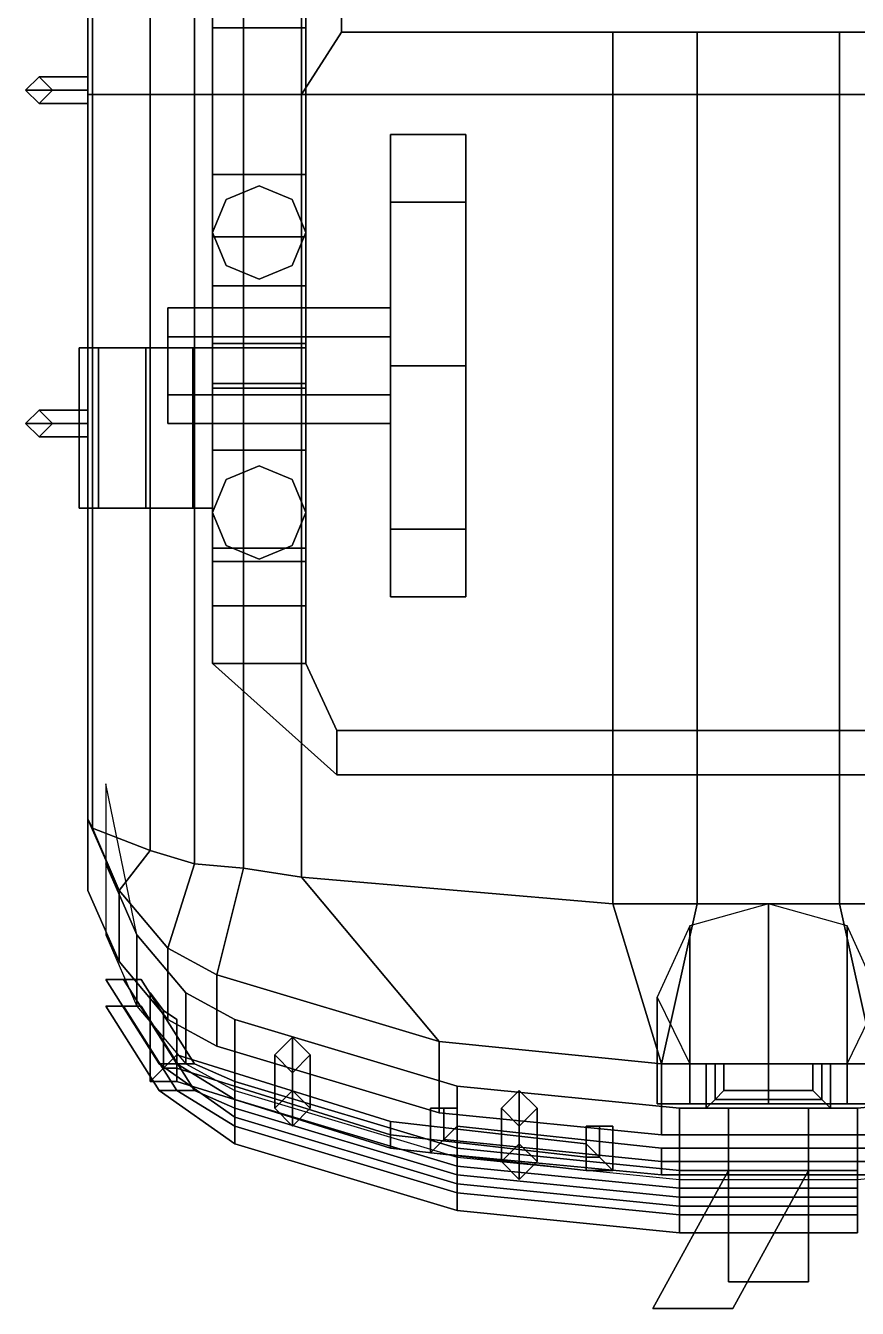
# Model space of a CAD drawing. Header units: millimetres. Extents: x -1.7 to 1.7, y -9.7 to 15.
# Drawn here: x -1.67 to 0.2, y -9.66 to -6.775 of the extents above; entities that cross this region are included whole.
import ezdxf

# ---------------------------------------------------------------- set-up
doc = ezdxf.new("R2010")
doc.units = ezdxf.units.MM
for name, color, linetype in [('bogie', 5, 'Continuous'), ('roof', 1, 'Continuous'), ('wheels', 2, 'Continuous')]:
    doc.layers.add(name, color=color, linetype=linetype)

msp = doc.modelspace()

# ---------------------------------------------------------------- linework, layer by layer
for points in [[(-1.53, -6.93, 4.07), (-1.53, 6.88, 4.07), (-1.53, 8.67, 1.35), (-1.53, -8.72, 1.35)], [(-1.25, -5.85, 0.59), (-1.25, -5.76, 0.41), (-1.25, -6.88, 0.41), (-1.25, -6.78, 0.59)], [(-1.04, -6.88, 0.41), (-1.04, -5.76, 0.41), (-1.04, -5.85, 0.59), (-1.04, -6.78, 0.59)], [(-1.04, -6.78, 0.59), (-1.04, -5.85, 0.59), (-1.25, -5.85, 0.59), (-1.25, -6.78, 0.59)], [(-1.25, -6.78, 0.59), (-1.25, -6.88, 0.41), (-1.25, -7.11, 0.58), (-1.25, -7.11, 0.69)], [(-1.04, -7.11, 0.69), (-1.04, -6.78, 0.59), (-1.25, -6.78, 0.59), (-1.25, -7.11, 0.69)], [(-1.04, -7.11, 0.58), (-1.04, -6.88, 0.41), (-1.04, -6.78, 0.59), (-1.04, -7.11, 0.69)], [(-1.64, -6.89, 1.42), (-1.67, -6.92, 1.39), (-1.67, -6.92, 3.26), (-1.64, -6.89, 3.23)], [(-1.53, -6.89, 1.42), (-1.53, -6.92, 1.39), (-1.67, -6.92, 1.39), (-1.64, -6.89, 1.42)], [(-1.53, -6.92, 3.26), (-1.53, -6.89, 3.23), (-1.64, -6.89, 3.23), (-1.67, -6.92, 3.26)], [(-1.61, -6.92, 1.45), (-1.64, -6.89, 1.42), (-1.64, -6.89, 3.23), (-1.61, -6.92, 3.2)], [(-1.53, -6.92, 1.45), (-1.53, -6.89, 1.42), (-1.64, -6.89, 1.42), (-1.61, -6.92, 1.45)], [(-1.53, -6.89, 3.23), (-1.53, -6.92, 3.2), (-1.61, -6.92, 3.2), (-1.64, -6.89, 3.23)], [(-1.67, -6.92, 1.39), (-1.64, -6.95, 1.42), (-1.64, -6.95, 3.23), (-1.67, -6.92, 3.26)], [(-1.53, -6.92, 1.39), (-1.53, -6.95, 1.42), (-1.64, -6.95, 1.42), (-1.67, -6.92, 1.39)], [(-1.53, -6.95, 3.23), (-1.53, -6.92, 3.26), (-1.67, -6.92, 3.26), (-1.64, -6.95, 3.23)], [(-1.64, -6.95, 1.42), (-1.61, -6.92, 1.45), (-1.61, -6.92, 3.2), (-1.64, -6.95, 3.23)], [(-1.53, -6.95, 1.42), (-1.53, -6.92, 1.45), (-1.61, -6.92, 1.45), (-1.64, -6.95, 1.42)], [(-1.53, -6.92, 3.2), (-1.53, -6.95, 3.23), (-1.64, -6.95, 3.23), (-1.61, -6.92, 3.2)], [(-1.53, -8.56, 3.83), (-1.53, -8.56, 4.07), (-1.53, -6.93, 4.07), (-1.53, -8.56, 3.83)], [(-1.53, -8.72, 1.35), (-1.53, -8.72, 2.98), (-1.53, -8.56, 3.83), (-1.53, -6.93, 4.07)], [(-1.25, -7.11, 0.38), (-1.25, -7.11, 0.27), (-1.25, -7.24, 0.27), (-1.25, -7.36, 0.38)], [(-1.04, -7.11, 0.38), (-1.04, -7.11, 0.27), (-1.25, -7.11, 0.27), (-1.25, -7.11, 0.38)], [(-1.04, -7.36, 0.38), (-1.04, -7.11, 0.38), (-1.25, -7.11, 0.38), (-1.25, -7.36, 0.38)], [(-1.04, -7.25, 0.66), (-1.04, -7.11, 0.69), (-1.25, -7.11, 0.69), (-1.25, -7.25, 0.66)], [(-1.25, -7.11, 0.69), (-1.25, -7.11, 0.58), (-1.25, -7.25, 0.58), (-1.25, -7.25, 0.66)], [(-1.04, -7.24, 0.27), (-1.04, -7.11, 0.27), (-1.04, -7.11, 0.38), (-1.04, -7.36, 0.38)], [(-1.04, -7.25, 0.58), (-1.04, -7.11, 0.58), (-1.04, -7.11, 0.69), (-1.04, -7.25, 0.66)], [(-1.145, -7.135, 0.38), (-1.2192, -7.1658, 0.38), (-1.2192, -7.1658, 0.58), (-1.145, -7.135, 0.58)], [(-1.0708, -7.1658, 0.38), (-1.145, -7.135, 0.38), (-1.145, -7.135, 0.58), (-1.0708, -7.1658, 0.58)], [(-1.2192, -7.1658, 0.38), (-1.25, -7.24, 0.38), (-1.25, -7.24, 0.58), (-1.2192, -7.1658, 0.58)], [(-1.04, -7.24, 0.38), (-1.0708, -7.1658, 0.38), (-1.0708, -7.1658, 0.58), (-1.04, -7.24, 0.58)], [(-1.25, -7.24, 0.38), (-1.2192, -7.3142, 0.38), (-1.2192, -7.3142, 0.58), (-1.25, -7.24, 0.58)], [(-1.25, -7.36, 0.38), (-1.25, -7.24, 0.27), (-1.25, -7.47, 0.15), (-1.25, -7.49, 0.3)], [(-1.0708, -7.3142, 0.38), (-1.04, -7.24, 0.38), (-1.04, -7.24, 0.58), (-1.0708, -7.3142, 0.58)], [(-1.04, -7.47, 0.15), (-1.04, -7.24, 0.27), (-1.04, -7.36, 0.38), (-1.04, -7.49, 0.3)], [(-1.25, -7.25, 0.66), (-1.25, -7.25, 0.58), (-1.04, -7.25, 0.58), (-1.04, -7.25, 0.66)], [(-1.2192, -7.3142, 0.38), (-1.145, -7.345, 0.38), (-1.145, -7.345, 0.58), (-1.2192, -7.3142, 0.58)], [(-1.145, -7.345, 0.38), (-1.0708, -7.3142, 0.38), (-1.0708, -7.3142, 0.58), (-1.145, -7.345, 0.58)], [(-1.04, -7.49, 0.3), (-1.04, -7.36, 0.38), (-1.25, -7.36, 0.38), (-1.25, -7.49, 0.3)], [(-0.85, -7.41, 0.51), (-0.85, -7.475, 0.3974), (-1.35, -7.475, 0.3974), (-1.35, -7.41, 0.51)], [(-1.35, -7.67, 0.51), (-1.35, -7.41, 0.51), (-1.35, -7.475, 0.3974), (-1.35, -7.605, 0.3974)], [(-0.85, -7.475, 0.6226), (-0.85, -7.41, 0.51), (-1.35, -7.41, 0.51), (-1.35, -7.475, 0.6226)], [(-1.35, -7.605, 0.6226), (-1.35, -7.475, 0.6226), (-1.35, -7.41, 0.51), (-1.35, -7.67, 0.51)], [(-1.25, -7.49, 0.3), (-1.25, -7.47, 0.15), (-1.25, -7.61, 0.15), (-1.25, -7.58, 0.3)], [(-1.04, -7.61, 0.15), (-1.04, -7.47, 0.15), (-1.04, -7.49, 0.3), (-1.04, -7.58, 0.3)], [(-0.85, -7.475, 0.3974), (-0.85, -7.605, 0.3974), (-1.35, -7.605, 0.3974), (-1.35, -7.475, 0.3974)], [(-0.85, -7.605, 0.6226), (-0.85, -7.475, 0.6226), (-1.35, -7.475, 0.6226), (-1.35, -7.605, 0.6226)], [(-1.04, -7.58, 0.3), (-1.04, -7.49, 0.3), (-1.25, -7.49, 0.3), (-1.25, -7.58, 0.3)], [(-1.25, -7.58, 0.3), (-1.25, -7.61, 0.15), (-1.25, -7.73, 0.2), (-1.25, -7.73, 0.38)], [(-1.04, -7.73, 0.38), (-1.04, -7.58, 0.3), (-1.25, -7.58, 0.3), (-1.25, -7.73, 0.38)], [(-1.04, -7.73, 0.2), (-1.04, -7.61, 0.15), (-1.04, -7.58, 0.3), (-1.04, -7.73, 0.38)], [(-0.85, -7.605, 0.3974), (-0.85, -7.67, 0.51), (-1.35, -7.67, 0.51), (-1.35, -7.605, 0.3974)], [(-0.85, -7.67, 0.51), (-0.85, -7.605, 0.6226), (-1.35, -7.605, 0.6226), (-1.35, -7.67, 0.51)], [(-1.64, -7.64, 1.42), (-1.67, -7.67, 1.39), (-1.67, -7.67, 3.26), (-1.64, -7.64, 3.23)], [(-1.53, -7.64, 1.42), (-1.53, -7.67, 1.39), (-1.67, -7.67, 1.39), (-1.64, -7.64, 1.42)], [(-1.53, -7.67, 3.26), (-1.53, -7.64, 3.23), (-1.64, -7.64, 3.23), (-1.67, -7.67, 3.26)], [(-1.61, -7.67, 1.45), (-1.64, -7.64, 1.42), (-1.64, -7.64, 3.23), (-1.61, -7.67, 3.2)], [(-1.53, -7.67, 1.45), (-1.53, -7.64, 1.42), (-1.64, -7.64, 1.42), (-1.61, -7.67, 1.45)], [(-1.53, -7.64, 3.23), (-1.53, -7.67, 3.2), (-1.61, -7.67, 3.2), (-1.64, -7.64, 3.23)], [(-1.67, -7.67, 1.39), (-1.64, -7.7, 1.42), (-1.64, -7.7, 3.23), (-1.67, -7.67, 3.26)], [(-1.53, -7.67, 1.39), (-1.53, -7.7, 1.42), (-1.64, -7.7, 1.42), (-1.67, -7.67, 1.39)], [(-1.53, -7.7, 3.23), (-1.53, -7.67, 3.26), (-1.67, -7.67, 3.26), (-1.64, -7.7, 3.23)], [(-1.64, -7.7, 1.42), (-1.61, -7.67, 1.45), (-1.61, -7.67, 3.2), (-1.64, -7.7, 3.23)], [(-1.53, -7.7, 1.42), (-1.53, -7.67, 1.45), (-1.61, -7.67, 1.45), (-1.64, -7.7, 1.42)], [(-1.53, -7.67, 3.2), (-1.53, -7.7, 3.23), (-1.64, -7.7, 3.23), (-1.61, -7.67, 3.2)], [(-1.25, -7.73, 0.38), (-1.25, -7.73, 0.2), (-1.25, -7.98, 0.33), (-1.25, -7.98, 0.38)], [(-1.04, -7.98, 0.38), (-1.04, -7.73, 0.38), (-1.25, -7.73, 0.38), (-1.25, -7.98, 0.38)], [(-1.04, -7.98, 0.33), (-1.04, -7.73, 0.2), (-1.04, -7.73, 0.38), (-1.04, -7.98, 0.38)], [(-1.145, -7.765, 0.38), (-1.2192, -7.7958, 0.38), (-1.2192, -7.7958, 0.71), (-1.145, -7.765, 0.71)], [(-1.0708, -7.7958, 0.38), (-1.145, -7.765, 0.38), (-1.145, -7.765, 0.71), (-1.0708, -7.7958, 0.71)], [(-1.2192, -7.7958, 0.38), (-1.25, -7.87, 0.38), (-1.25, -7.87, 0.71), (-1.2192, -7.7958, 0.71)], [(-1.04, -7.87, 0.38), (-1.0708, -7.7958, 0.38), (-1.0708, -7.7958, 0.71), (-1.04, -7.87, 0.71)], [(-1.25, -7.87, 0.38), (-1.2192, -7.9442, 0.38), (-1.2192, -7.9442, 0.71), (-1.25, -7.87, 0.71)], [(-1.0708, -7.9442, 0.38), (-1.04, -7.87, 0.38), (-1.04, -7.87, 0.71), (-1.0708, -7.9442, 0.71)], [(-1.2192, -7.9442, 0.38), (-1.145, -7.975, 0.38), (-1.145, -7.975, 0.71), (-1.2192, -7.9442, 0.71)], [(-1.145, -7.975, 0.38), (-1.0708, -7.9442, 0.38), (-1.0708, -7.9442, 0.71), (-1.145, -7.975, 0.71)], [(-1.25, -7.98, 0.38), (-1.25, -7.98, 0.33), (-1.04, -7.98, 0.33), (-1.04, -7.98, 0.38)], [(-1.42, -8.82, 0.85), (-1.42, -8.82, 1.35), (-1.49, -8.48, 1.35), (-1.49, -8.66, 0.85)], [(-1.46, -8.72, 3.83), (-1.46, -8.72, 4.07), (-1.53, -8.56, 4.07), (-1.53, -8.56, 3.83)], [(-1.46, -8.88, 2.98), (-1.46, -8.72, 3.83), (-1.53, -8.56, 3.83), (-1.53, -8.72, 2.98)], [(-1.42, -8.98, 0.49), (-1.42, -8.82, 0.85), (-1.49, -8.66, 0.85), (-1.49, -8.82, 0.49)], [(-1.46, -8.88, 1.35), (-1.46, -8.88, 2.98), (-1.53, -8.72, 2.98), (-1.53, -8.72, 1.35)], [(-1.35, -8.85, 3.83), (-1.35, -8.85, 4.07), (-1.46, -8.72, 4.07), (-1.46, -8.72, 3.83)], [(-1.35, -9.01, 2.98), (-1.35, -8.85, 3.83), (-1.46, -8.72, 3.83), (-1.46, -8.88, 2.98)], [(-1.31, -8.95, 0.85), (-1.31, -8.95, 1.35), (-1.42, -8.82, 1.35), (-1.42, -8.82, 0.85)], [(-1.31, -9.11, 0.49), (-1.31, -8.95, 0.85), (-1.42, -8.82, 0.85), (-1.42, -8.98, 0.49)], [(-1.24, -8.91, 3.83), (-1.24, -8.91, 4.07), (-1.35, -8.85, 4.07), (-1.35, -8.85, 3.83)], [(-1.24, -9.07, 2.98), (-1.24, -8.91, 3.83), (-1.35, -8.85, 3.83), (-1.35, -9.01, 2.98)], [(-1.35, -9.01, 1.35), (-1.35, -9.01, 2.98), (-1.46, -8.88, 2.98), (-1.46, -8.88, 1.35)], [(-0.74, -9.06, 3.83), (-0.74, -9.06, 4.07), (-1.24, -8.91, 4.07), (-1.24, -8.91, 3.83)], [(-0.74, -9.22, 2.98), (-0.74, -9.06, 3.83), (-1.24, -8.91, 3.83), (-1.24, -9.07, 2.98)], [(-1.45, -8.92, 0.37), (-1.49, -8.92, 0.33), (-1.37, -9.11, 0.33), (-1.33, -9.11, 0.37)], [(-1.49, -8.92, 0.33), (-1.45, -8.92, 0.29), (-1.33, -9.11, 0.29), (-1.37, -9.11, 0.33)], [(-1.41, -8.92, 0.33), (-1.45, -8.92, 0.29), (-1.49, -8.92, 0.33), (-1.45, -8.92, 0.37)], [(-1.41, -8.92, 0.33), (-1.45, -8.92, 0.37), (-1.33, -9.11, 0.37), (-1.29, -9.11, 0.33)], [(-1.45, -8.92, 0.29), (-1.41, -8.92, 0.33), (-1.29, -9.11, 0.33), (-1.33, -9.11, 0.29)], [(-1.36, -8.99, 2.88), (-1.39, -8.95, 2.85), (-1.39, -9.15, 2.85), (-1.36, -9.12, 2.88)], [(-1.39, -8.95, 2.85), (-1.36, -8.99, 2.82), (-1.36, -9.12, 2.82), (-1.39, -9.15, 2.85)], [(-1.2, -9.01, 0.85), (-1.2, -9.01, 1.35), (-1.31, -8.95, 1.35), (-1.31, -8.95, 0.85)], [(-1.2, -9.17, 0.49), (-1.2, -9.01, 0.85), (-1.31, -8.95, 0.85), (-1.31, -9.11, 0.49)], [(-1.41, -8.98, 0.17), (-1.45, -8.98, 0.13), (-1.49, -8.98, 0.17), (-1.45, -8.98, 0.21)], [(-1.49, -8.98, 0.17), (-1.45, -8.98, 0.13), (-1.33, -9.17, 0.13), (-1.37, -9.17, 0.17)], [(-1.45, -8.98, 0.21), (-1.49, -8.98, 0.17), (-1.37, -9.17, 0.17), (-1.33, -9.17, 0.21)], [(-1.45, -8.98, 0.13), (-1.41, -8.98, 0.17), (-1.29, -9.17, 0.17), (-1.33, -9.17, 0.13)], [(-1.41, -8.98, 0.17), (-1.45, -8.98, 0.21), (-1.33, -9.17, 0.21), (-1.29, -9.17, 0.17)], [(-1.33, -9.01, 2.85), (-1.36, -8.99, 2.88), (-1.36, -9.12, 2.88), (-1.33, -9.09, 2.85)], [(-1.36, -8.99, 2.82), (-1.33, -9.01, 2.85), (-1.33, -9.09, 2.85), (-1.36, -9.12, 2.82)], [(-1.24, -9.07, 1.35), (-1.24, -9.07, 2.98), (-1.35, -9.01, 2.98), (-1.35, -9.01, 1.35)], [(-0.7, -9.16, 0.85), (-0.7, -9.16, 1.35), (-1.2, -9.01, 1.35), (-1.2, -9.01, 0.85)], [(-0.7, -9.32, 0.49), (-0.7, -9.16, 0.85), (-1.2, -9.01, 0.85), (-1.2, -9.17, 0.49)], [(-1.07, -9.17, 0.17), (-1.11, -9.21, 0.17), (-1.11, -9.09, 0.49), (-1.07, -9.05, 0.49)], [(-1.03, -9.21, 0.17), (-1.07, -9.17, 0.17), (-1.07, -9.05, 0.49), (-1.03, -9.09, 0.49)], [(-0.74, -9.22, 1.35), (-0.74, -9.22, 2.98), (-1.24, -9.07, 2.98), (-1.24, -9.07, 1.35)], [(-0.24, -9.11, 3.83), (-0.24, -9.11, 4.07), (-0.74, -9.06, 4.07), (-0.74, -9.06, 3.83)], [(-0.24, -9.27, 2.98), (-0.24, -9.11, 3.83), (-0.74, -9.06, 3.83), (-0.74, -9.22, 2.98)], [(-1.33, -9.11, 0.37), (-1.37, -9.11, 0.33), (-1.2, -9.23, 0.33), (-1.2, -9.19, 0.37)], [(-1.37, -9.11, 0.33), (-1.33, -9.11, 0.29), (-1.2, -9.19, 0.29), (-1.2, -9.23, 0.33)], [(-1.33, -9.12, 2.88), (-1.33, -9.09, 2.85), (-1.33, -9.09, 2.85), (-1.36, -9.12, 2.88)], [(-1.33, -9.09, 2.85), (-1.33, -9.12, 2.82), (-1.36, -9.12, 2.82), (-1.33, -9.09, 2.85)], [(-0.85, -9.27, 2.88), (-0.85, -9.24, 2.85), (-1.33, -9.09, 2.85), (-1.33, -9.12, 2.88)], [(-0.85, -9.24, 2.85), (-0.85, -9.27, 2.82), (-1.33, -9.12, 2.82), (-1.33, -9.09, 2.85)], [(-1.29, -9.11, 0.33), (-1.33, -9.11, 0.37), (-1.2, -9.19, 0.37), (-1.2, -9.15, 0.33)], [(-1.33, -9.11, 0.29), (-1.29, -9.11, 0.33), (-1.2, -9.15, 0.33), (-1.2, -9.19, 0.29)], [(-1.11, -9.21, 0.17), (-1.07, -9.25, 0.17), (-1.07, -9.13, 0.49), (-1.11, -9.09, 0.49)], [(-1.07, -9.25, 0.17), (-1.03, -9.21, 0.17), (-1.03, -9.09, 0.49), (-1.07, -9.13, 0.49)], [(0.24, -9.11, 3.83), (0.24, -9.11, 4.07), (-0.24, -9.11, 4.07), (-0.24, -9.11, 3.83)], [(0.24, -9.27, 2.98), (0.24, -9.11, 3.83), (-0.24, -9.11, 3.83), (-0.24, -9.27, 2.98)], [(-0.12, -9.11, 3.89), (-0.14, -9.11, 3.87), (-0.14, -9.21, 3.87), (-0.12, -9.19, 3.89)], [(-0.14, -9.11, 3.87), (-0.12, -9.11, 3.85), (-0.12, -9.19, 3.85), (-0.14, -9.21, 3.87)], [(-0.1, -9.11, 3.87), (-0.12, -9.11, 3.89), (-0.12, -9.19, 3.89), (-0.1, -9.17, 3.87)], [(-0.12, -9.11, 3.85), (-0.1, -9.11, 3.87), (-0.1, -9.17, 3.87), (-0.12, -9.19, 3.85)], [(0.12, -9.11, 3.89), (0.1, -9.11, 3.87), (0.1, -9.17, 3.87), (0.12, -9.19, 3.89)], [(0.1, -9.11, 3.87), (0.12, -9.11, 3.85), (0.12, -9.19, 3.85), (0.1, -9.17, 3.87)], [(0.14, -9.11, 3.87), (0.12, -9.11, 3.89), (0.12, -9.19, 3.89), (0.14, -9.21, 3.87)], [(0.12, -9.11, 3.85), (0.14, -9.11, 3.87), (0.14, -9.21, 3.87), (0.12, -9.19, 3.85)], [(-1.33, -9.15, 2.85), (-1.33, -9.12, 2.88), (-1.36, -9.12, 2.88), (-1.39, -9.15, 2.85)], [(-1.33, -9.12, 2.82), (-1.33, -9.15, 2.85), (-1.39, -9.15, 2.85), (-1.36, -9.12, 2.82)], [(-0.85, -9.3, 2.85), (-0.85, -9.27, 2.88), (-1.33, -9.12, 2.88), (-1.33, -9.15, 2.85)], [(-0.85, -9.27, 2.82), (-0.85, -9.3, 2.85), (-1.33, -9.15, 2.85), (-1.33, -9.12, 2.82)], [(-1.37, -9.17, 0.17), (-1.33, -9.17, 0.13), (-1.2, -9.25, 0.13), (-1.2, -9.29, 0.17)], [(-1.33, -9.17, 0.21), (-1.37, -9.17, 0.17), (-1.2, -9.29, 0.17), (-1.2, -9.25, 0.21)], [(-1.33, -9.17, 0.13), (-1.29, -9.17, 0.17), (-1.2, -9.21, 0.17), (-1.2, -9.25, 0.13)], [(-1.29, -9.17, 0.17), (-1.33, -9.17, 0.21), (-1.2, -9.25, 0.21), (-1.2, -9.21, 0.17)], [(-0.7, -9.34, 0.37), (-0.7, -9.3, 0.33), (-1.2, -9.15, 0.33), (-1.2, -9.19, 0.37)], [(-0.7, -9.3, 0.33), (-0.7, -9.34, 0.29), (-1.2, -9.19, 0.29), (-1.2, -9.15, 0.33)], [(-0.2, -9.21, 0.85), (-0.2, -9.21, 1.35), (-0.7, -9.16, 1.35), (-0.7, -9.16, 0.85)], [(-0.2, -9.37, 0.49), (-0.2, -9.21, 0.85), (-0.7, -9.16, 0.85), (-0.7, -9.32, 0.49)], [(-0.56, -9.29, 0.17), (-0.6, -9.33, 0.17), (-0.6, -9.21, 0.49), (-0.56, -9.17, 0.49)], [(-0.52, -9.33, 0.17), (-0.56, -9.29, 0.17), (-0.56, -9.17, 0.49), (-0.52, -9.21, 0.49)], [(0.12, -9.19, 3.89), (0.1, -9.17, 3.87), (-0.1, -9.17, 3.87), (-0.12, -9.19, 3.89)], [(0.1, -9.17, 3.87), (0.12, -9.19, 3.85), (-0.12, -9.19, 3.85), (-0.1, -9.17, 3.87)], [(0.7, -9.16, 0.85), (0.7, -9.16, 1.35), (0.2, -9.21, 1.35), (0.2, -9.21, 0.85)], [(0.7, -9.32, 0.49), (0.7, -9.16, 0.85), (0.2, -9.21, 0.85), (0.2, -9.37, 0.49)], [(-0.7, -9.38, 0.33), (-0.7, -9.34, 0.37), (-1.2, -9.19, 0.37), (-1.2, -9.23, 0.33)], [(-0.7, -9.34, 0.29), (-0.7, -9.38, 0.33), (-1.2, -9.23, 0.33), (-1.2, -9.19, 0.29)], [(0.14, -9.21, 3.87), (0.12, -9.19, 3.89), (-0.12, -9.19, 3.89), (-0.14, -9.21, 3.87)], [(0.12, -9.19, 3.85), (0.14, -9.21, 3.87), (-0.14, -9.21, 3.87), (-0.12, -9.19, 3.85)], [(-0.7, -9.36, 0.17), (-0.7, -9.4, 0.13), (-1.2, -9.25, 0.13), (-1.2, -9.21, 0.17)], [(-0.7, -9.4, 0.21), (-0.7, -9.36, 0.17), (-1.2, -9.21, 0.17), (-1.2, -9.25, 0.21)], [(-0.73, -9.21, 2.04), (-0.76, -9.21, 2.01), (-0.76, -9.31, 2.01), (-0.73, -9.28, 2.04)], [(-0.76, -9.21, 2.01), (-0.73, -9.21, 1.98), (-0.73, -9.28, 1.98), (-0.76, -9.31, 2.01)], [(-0.24, -9.27, 1.35), (-0.24, -9.27, 2.98), (-0.74, -9.22, 2.98), (-0.74, -9.22, 1.35)], [(-0.7, -9.21, 2.01), (-0.73, -9.21, 2.04), (-0.73, -9.28, 2.04), (-0.7, -9.25, 2.01)], [(-0.73, -9.21, 1.98), (-0.7, -9.21, 2.01), (-0.7, -9.25, 2.01), (-0.73, -9.28, 1.98)], [(-0.6, -9.33, 0.17), (-0.56, -9.37, 0.17), (-0.56, -9.25, 0.49), (-0.6, -9.21, 0.49)], [(-0.56, -9.37, 0.17), (-0.52, -9.33, 0.17), (-0.52, -9.21, 0.49), (-0.56, -9.25, 0.49)], [(0.2, -9.21, 0.85), (0.2, -9.21, 1.35), (-0.2, -9.21, 1.35), (-0.2, -9.21, 0.85)], [(0.2, -9.37, 0.49), (0.2, -9.21, 0.85), (-0.2, -9.21, 0.85), (-0.2, -9.37, 0.49)], [(-0.09, -9.21, 1), (-0.09, -9.35, 1), (-0.09, -9.35, 1.15), (-0.09, -9.21, 1.15)], [(0.09, -9.21, 1), (0.09, -9.6, 1), (-0.09, -9.6, 1), (-0.09, -9.21, 1)], [(-0.09, -9.21, 1.15), (-0.09, -9.6, 1.15), (0.09, -9.6, 1.15), (0.09, -9.21, 1.15)], [(0.09, -9.6, 1.15), (0.09, -9.6, 1), (0.09, -9.21, 1), (0.09, -9.21, 1.15)], [(-0.7, -9.4, 0.13), (-0.7, -9.44, 0.17), (-1.2, -9.29, 0.17), (-1.2, -9.25, 0.13)], [(-0.7, -9.44, 0.17), (-0.7, -9.4, 0.21), (-1.2, -9.25, 0.21), (-1.2, -9.29, 0.17)], [(-0.41, -9.32, 2.88), (-0.41, -9.29, 2.85), (-0.85, -9.24, 2.85), (-0.85, -9.27, 2.88)], [(-0.41, -9.29, 2.85), (-0.41, -9.32, 2.82), (-0.85, -9.27, 2.82), (-0.85, -9.24, 2.85)], [(-0.24, -9.33, 2.04), (-0.24, -9.3, 2.01), (-0.7, -9.25, 2.01), (-0.73, -9.28, 2.04)], [(-0.24, -9.3, 2.01), (-0.24, -9.33, 1.98), (-0.73, -9.28, 1.98), (-0.7, -9.25, 2.01)], [(-0.38, -9.25, 2.88), (-0.41, -9.25, 2.85), (-0.41, -9.29, 2.85), (-0.38, -9.32, 2.88)], [(-0.41, -9.25, 2.85), (-0.38, -9.25, 2.82), (-0.38, -9.32, 2.82), (-0.41, -9.29, 2.85)], [(-0.35, -9.25, 2.85), (-0.38, -9.25, 2.88), (-0.38, -9.32, 2.88), (-0.35, -9.35, 2.85)], [(-0.38, -9.25, 2.82), (-0.35, -9.25, 2.85), (-0.35, -9.35, 2.85), (-0.38, -9.32, 2.82)], [(-0.41, -9.35, 2.85), (-0.41, -9.32, 2.88), (-0.85, -9.27, 2.88), (-0.85, -9.3, 2.85)], [(-0.41, -9.32, 2.82), (-0.41, -9.35, 2.85), (-0.85, -9.3, 2.85), (-0.85, -9.27, 2.82)], [(-0.24, -9.36, 2.01), (-0.24, -9.33, 2.04), (-0.73, -9.28, 2.04), (-0.76, -9.31, 2.01)], [(-0.24, -9.33, 1.98), (-0.24, -9.36, 2.01), (-0.76, -9.31, 2.01), (-0.73, -9.28, 1.98)], [(0.24, -9.27, 1.35), (0.24, -9.27, 2.98), (-0.24, -9.27, 2.98), (-0.24, -9.27, 1.35)], [(-0.2, -9.39, 0.37), (-0.2, -9.35, 0.33), (-0.7, -9.3, 0.33), (-0.7, -9.34, 0.37)], [(-0.2, -9.35, 0.33), (-0.2, -9.39, 0.29), (-0.7, -9.34, 0.29), (-0.7, -9.3, 0.33)], [(-0.41, -9.29, 2.85), (-0.41, -9.32, 2.88), (-0.38, -9.32, 2.88), (-0.41, -9.29, 2.85)], [(-0.41, -9.32, 2.82), (-0.41, -9.29, 2.85), (-0.41, -9.29, 2.85), (-0.38, -9.32, 2.82)], [(0.24, -9.33, 2.04), (0.24, -9.3, 2.01), (-0.24, -9.3, 2.01), (-0.24, -9.33, 2.04)], [(0.24, -9.3, 2.01), (0.24, -9.33, 1.98), (-0.24, -9.33, 1.98), (-0.24, -9.3, 2.01)], [(-0.2, -9.43, 0.33), (-0.2, -9.39, 0.37), (-0.7, -9.34, 0.37), (-0.7, -9.38, 0.33)], [(-0.2, -9.39, 0.29), (-0.2, -9.43, 0.33), (-0.7, -9.38, 0.33), (-0.7, -9.34, 0.29)], [(-0.41, -9.32, 2.88), (-0.41, -9.35, 2.85), (-0.35, -9.35, 2.85), (-0.38, -9.32, 2.88)], [(-0.41, -9.35, 2.85), (-0.41, -9.32, 2.82), (-0.38, -9.32, 2.82), (-0.35, -9.35, 2.85)], [(0.24, -9.36, 2.01), (0.24, -9.33, 2.04), (-0.24, -9.33, 2.04), (-0.24, -9.36, 2.01)], [(0.24, -9.33, 1.98), (0.24, -9.36, 2.01), (-0.24, -9.36, 2.01), (-0.24, -9.33, 1.98)], [(-0.2, -9.41, 0.17), (-0.2, -9.45, 0.13), (-0.7, -9.4, 0.13), (-0.7, -9.36, 0.17)], [(-0.2, -9.45, 0.21), (-0.2, -9.41, 0.17), (-0.7, -9.36, 0.17), (-0.7, -9.4, 0.21)], [(-0.09, -9.35, 1.28), (-0.26, -9.66, 1.28), (-0.08, -9.66, 1.28), (0.09, -9.35, 1.28)], [(-0.09, -9.35, 0.95), (-0.26, -9.66, 0.83), (-0.26, -9.66, 1.28), (-0.09, -9.35, 1.28)], [(0.09, -9.35, 0.95), (-0.08, -9.66, 0.83), (-0.26, -9.66, 0.83), (-0.09, -9.35, 0.95)], [(0.2, -9.39, 0.37), (0.2, -9.35, 0.33), (-0.2, -9.35, 0.33), (-0.2, -9.39, 0.37)], [(0.2, -9.35, 0.33), (0.2, -9.39, 0.29), (-0.2, -9.39, 0.29), (-0.2, -9.35, 0.33)], [(0.09, -9.35, 1.28), (0.09, -9.35, 0.95), (-0.09, -9.35, 0.95), (-0.09, -9.35, 1.28)], [(-0.08, -9.66, 1.28), (-0.08, -9.66, 0.83), (0.09, -9.35, 0.95), (0.09, -9.35, 1.28)], [(-0.2, -9.45, 0.13), (-0.2, -9.49, 0.17), (-0.7, -9.44, 0.17), (-0.7, -9.4, 0.13)], [(-0.2, -9.49, 0.17), (-0.2, -9.45, 0.21), (-0.7, -9.4, 0.21), (-0.7, -9.44, 0.17)], [(0.2, -9.43, 0.33), (0.2, -9.39, 0.37), (-0.2, -9.39, 0.37), (-0.2, -9.43, 0.33)], [(0.2, -9.39, 0.29), (0.2, -9.43, 0.33), (-0.2, -9.43, 0.33), (-0.2, -9.39, 0.29)], [(0.2, -9.41, 0.17), (0.2, -9.45, 0.13), (-0.2, -9.45, 0.13), (-0.2, -9.41, 0.17)], [(0.2, -9.45, 0.21), (0.2, -9.41, 0.17), (-0.2, -9.41, 0.17), (-0.2, -9.45, 0.21)], [(0.2, -9.45, 0.13), (0.2, -9.49, 0.17), (-0.2, -9.49, 0.17), (-0.2, -9.45, 0.13)], [(0.2, -9.49, 0.17), (0.2, -9.45, 0.21), (-0.2, -9.45, 0.21), (-0.2, -9.49, 0.17)], [(-0.05, -9.6, 1.15), (-0.05, -9.6, 1), (0.09, -9.6, 1), (0.09, -9.6, 1.15)], [(-0.26, -9.66, 1.28), (-0.26, -9.66, 0.83), (-0.08, -9.66, 0.83), (-0.08, -9.66, 1.28)]]:
    msp.add_3dface(points)
at = {"layer": 'bogie'}
for points in [[(-1.25, -5.63, 1.23), (-1.25, -5.9, 0.72), (-1.25, -6.84, 0.94), (-1.25, -7.5, 1.23)], [(-1.04, -7.5, 1.23), (-1.04, -5.63, 1.23), (-1.25, -5.63, 1.23), (-1.25, -7.5, 1.23)], [(-1.04, -6.84, 0.94), (-1.04, -5.9, 0.72), (-1.04, -5.63, 1.23), (-1.04, -7.5, 1.23)], [(-1.25, -5.9, 0.72), (-1.25, -6.02, 0.61), (-1.25, -6.5, 0.61), (-1.25, -6.84, 0.94)], [(-1.04, -6.5, 0.61), (-1.04, -6.02, 0.61), (-1.04, -5.9, 0.72), (-1.04, -6.84, 0.94)], [(-1.25, -7.5, 1.23), (-1.25, -6.84, 0.94), (-1.25, -7.5, 0.94), (-1.25, -7.59, 1.21)], [(-1.04, -7.5, 0.94), (-1.04, -6.84, 0.94), (-1.04, -7.5, 1.23), (-1.04, -7.59, 1.21)], [(-1.5061, -7.5, 1.1161), (-1.55, -7.5, 1.01), (-1.55, -7.86, 1.01), (-1.5061, -7.86, 1.1161)], [(-1.55, -7.5, 1.01), (-1.5061, -7.5, 0.9039), (-1.5061, -7.86, 0.9039), (-1.55, -7.86, 1.01)], [(-1.2939, -7.5, 1.1161), (-1.55, -7.5, 1.01), (-1.5061, -7.5, 1.1161), (-1.4, -7.5, 1.16)], [(-1.25, -7.5, 1.01), (-1.5061, -7.5, 0.9039), (-1.55, -7.5, 1.01), (-1.2939, -7.5, 1.1161)], [(-1.4, -7.5, 1.16), (-1.5061, -7.5, 1.1161), (-1.5061, -7.86, 1.1161), (-1.4, -7.86, 1.16)], [(-1.5061, -7.5, 0.9039), (-1.4, -7.5, 0.86), (-1.4, -7.86, 0.86), (-1.5061, -7.86, 0.9039)], [(-1.2939, -7.5, 0.9039), (-1.4, -7.5, 0.86), (-1.5061, -7.5, 0.9039), (-1.25, -7.5, 1.01)], [(-1.2939, -7.5, 1.1161), (-1.4, -7.5, 1.16), (-1.4, -7.86, 1.16), (-1.2939, -7.86, 1.1161)], [(-1.4, -7.5, 0.86), (-1.2939, -7.5, 0.9039), (-1.2939, -7.86, 0.9039), (-1.4, -7.86, 0.86)], [(-1.25, -7.5, 1.01), (-1.2939, -7.5, 1.1161), (-1.2939, -7.86, 1.1161), (-1.25, -7.86, 1.01)], [(-1.2939, -7.5, 0.9039), (-1.25, -7.5, 1.01), (-1.25, -7.86, 1.01), (-1.2939, -7.86, 0.9039)], [(-1.04, -7.59, 1.21), (-1.04, -7.5, 1.23), (-1.25, -7.5, 1.23), (-1.25, -7.59, 1.21)], [(-1.25, -7.59, 1.21), (-1.25, -7.5, 0.94), (-1.25, -7.95, 0.72), (-1.25, -8.08, 0.93)], [(-1.04, -7.95, 0.72), (-1.04, -7.5, 0.94), (-1.04, -7.59, 1.21), (-1.04, -8.08, 0.93)], [(-1.04, -8.08, 0.93), (-1.04, -7.59, 1.21), (-1.25, -7.59, 1.21), (-1.25, -8.08, 0.93)], [(-1.5061, -7.86, 0.9039), (-1.4, -7.86, 0.86), (-1.2939, -7.86, 0.9039), (-1.55, -7.86, 1.01)], [(-1.55, -7.86, 1.01), (-1.2939, -7.86, 0.9039), (-1.25, -7.86, 1.01), (-1.5061, -7.86, 1.1161)], [(-1.5061, -7.86, 1.1161), (-1.25, -7.86, 1.01), (-1.2939, -7.86, 1.1161), (-1.4, -7.86, 1.16)], [(-1.25, -7.95, 0.72), (-1.25, -7.95, 0.24), (-1.25, -8.08, 0.24), (-1.25, -8.08, 0.48)], [(-1.04, -7.95, 0.72), (-1.04, -7.95, 0.24), (-1.25, -7.95, 0.24), (-1.25, -7.95, 0.72)], [(-1.25, -8.08, 0.93), (-1.25, -7.95, 0.72), (-1.25, -8.21, 0.62), (-1.25, -8.21, 0.93)], [(-1.25, -7.95, 0.72), (-1.25, -7.95, 0.72), (-1.25, -8.08, 0.48), (-1.25, -8.21, 0.62)], [(-1.04, -8.08, 0.24), (-1.04, -7.95, 0.24), (-1.04, -7.95, 0.72), (-1.04, -8.08, 0.48)], [(-1.04, -8.21, 0.62), (-1.04, -7.95, 0.72), (-1.04, -8.08, 0.93), (-1.04, -8.21, 0.93)], [(-1.04, -8.08, 0.48), (-1.04, -7.95, 0.72), (-1.04, -7.95, 0.72), (-1.04, -8.21, 0.62)], [(-1.25, -8.08, 0.48), (-1.25, -8.08, 0.24), (-1.04, -8.08, 0.24), (-1.04, -8.08, 0.48)], [(-1.04, -8.21, 0.93), (-1.04, -8.08, 0.93), (-1.25, -8.08, 0.93), (-1.25, -8.21, 0.93)], [(-1.25, -8.21, 0.93), (-1.25, -8.21, 0.62), (-0.97, -8.46, 0.67), (-0.97, -8.46, 0.93)], [(-0.97, -8.46, 0.93), (-0.97, -8.36, 0.93), (-1.04, -8.21, 0.93), (-1.25, -8.21, 0.93)], [(-0.97, -8.36, 0.93), (-0.97, -8.36, 0.67), (-1.04, -8.21, 0.62), (-1.04, -8.21, 0.93)], [(0.97, -8.36, 0.93), (0.97, -8.36, 0.67), (-0.97, -8.36, 0.67), (-0.97, -8.36, 0.93)], [(0.97, -8.46, 0.93), (0.97, -8.36, 0.93), (-0.97, -8.36, 0.93), (-0.97, -8.46, 0.93)], [(-0.97, -8.46, 0.93), (-0.97, -8.46, 0.67), (0.97, -8.46, 0.67), (0.97, -8.46, 0.93)]]:
    msp.add_3dface(points, dxfattribs=at)
at = {"layer": 'roof'}
for points in [[(-1.53, 6.88, 4.07), (-1.53, -6.93, 4.07), (-1.52, -6.93, 4.27), (-1.52, 6.88, 4.27)], [(-1.52, 6.88, 4.27), (-1.52, -6.93, 4.27), (-1.39, -6.93, 4.44), (-1.39, 6.88, 4.44)], [(-1.39, 6.88, 4.44), (-1.39, -6.93, 4.44), (-1.29, -6.93, 4.5), (-1.29, 6.88, 4.5)], [(-1.29, 6.88, 4.5), (-1.29, -6.93, 4.5), (-1.18, -6.93, 4.54), (-1.18, 6.88, 4.54)], [(-1.18, -2.7, 4.54), (-1.18, -6.93, 4.54), (-1.05, -6.93, 4.58), (-1.05, -2.7, 4.58)], [(-1.05, -2.7, 4.58), (-1.05, -6.93, 4.58), (-0.96, -6.79, 4.5954), (-0.96, -2.83, 4.5954)], [(-0.96, -2.83, 4.5954), (-0.96, -6.79, 4.5954), (-0.96, -6.79, 4.77), (-0.96, -2.83, 4.77)], [(-0.96, -2.83, 4.77), (-0.96, -6.79, 4.77), (0.96, -6.79, 4.77), (0.96, -2.83, 4.77)], [(-0.96, -6.79, 4.5954), (-1.05, -6.93, 4.58), (-0.35, -6.93, 4.7), (-0.35, -6.79, 4.7)], [(-0.96, -6.79, 4.77), (-0.16, -6.79, 4.71), (0.16, -6.79, 4.71), (0.96, -6.79, 4.77)], [(-0.96, -6.79, 4.77), (-0.35, -6.79, 4.7), (-0.16, -6.79, 4.71), (-0.96, -6.79, 4.77)], [(-0.96, -6.79, 4.77), (-0.96, -6.79, 4.5954), (-0.35, -6.79, 4.7), (-0.96, -6.79, 4.77)], [(-0.35, -6.79, 4.7), (-0.35, -6.93, 4.7), (-0.16, -6.93, 4.71), (-0.16, -6.79, 4.71)], [(-0.16, -6.79, 4.71), (-0.16, -6.93, 4.71), (0.16, -6.93, 4.71), (0.16, -6.79, 4.71)], [(0.16, -6.79, 4.71), (0.16, -6.93, 4.71), (0.35, -6.93, 4.7), (0.35, -6.79, 4.7)], [(0.96, -6.79, 4.77), (0.16, -6.79, 4.71), (0.35, -6.79, 4.7), (0.96, -6.79, 4.77)], [(-1.52, -8.58, 4.11), (-1.52, -6.93, 4.27), (-1.53, -6.93, 4.07), (-1.53, -8.56, 4.07)], [(-1.39, -8.63, 4.22), (-1.39, -6.93, 4.44), (-1.52, -6.93, 4.27), (-1.52, -8.58, 4.11)], [(-1.29, -8.66, 4.28), (-1.29, -6.93, 4.5), (-1.39, -6.93, 4.44), (-1.39, -8.63, 4.22)], [(-1.18, -8.67, 4.32), (-1.18, -6.93, 4.54), (-1.29, -6.93, 4.5), (-1.29, -8.66, 4.28)], [(-1.05, -8.69, 4.36), (-1.05, -6.93, 4.58), (-1.18, -6.93, 4.54), (-1.18, -8.67, 4.32)], [(-0.35, -8.75, 4.48), (-0.35, -6.93, 4.7), (-1.05, -6.93, 4.58), (-1.05, -8.69, 4.36)], [(-0.16, -8.75, 4.49), (-0.16, -6.93, 4.71), (-0.35, -6.93, 4.7), (-0.35, -8.75, 4.48)], [(0.16, -8.75, 4.49), (0.16, -6.93, 4.71), (-0.16, -6.93, 4.71), (-0.16, -8.75, 4.49)], [(0.35, -8.75, 4.48), (0.35, -6.93, 4.7), (0.16, -6.93, 4.71), (0.16, -8.75, 4.49)], [(-1.46, -8.72, 4.07), (-1.52, -8.58, 4.11), (-1.53, -8.56, 4.07), (-1.46, -8.72, 4.07)], [(-1.46, -8.72, 4.07), (-1.39, -8.63, 4.22), (-1.52, -8.58, 4.11), (-1.46, -8.72, 4.07)], [(-1.35, -8.85, 4.07), (-1.29, -8.66, 4.28), (-1.39, -8.63, 4.22), (-1.46, -8.72, 4.07)], [(-1.24, -8.91, 4.07), (-1.18, -8.67, 4.32), (-1.29, -8.66, 4.28), (-1.35, -8.85, 4.07)], [(-0.74, -9.06, 4.07), (-1.05, -8.69, 4.36), (-1.18, -8.67, 4.32), (-1.24, -8.91, 4.07)], [(-0.24, -9.11, 4.07), (-0.35, -8.75, 4.48), (-1.05, -8.69, 4.36), (-0.74, -9.06, 4.07)], [(-0.24, -9.11, 4.07), (-0.16, -8.75, 4.49), (-0.35, -8.75, 4.48), (-0.24, -9.11, 4.07)], [(0.24, -9.11, 4.07), (0.16, -8.75, 4.49), (-0.16, -8.75, 4.49), (-0.24, -9.11, 4.07)], [(0, -8.75, 4.49), (-0.1768, -8.8, 4.4168), (-0.1768, -9.2, 4.4168), (0, -9.2, 4.49)], [(0.1768, -8.8, 4.4168), (0, -8.75, 4.49), (0, -9.2, 4.49), (0.1768, -9.2, 4.4168)], [(0.24, -9.11, 4.07), (0.35, -8.75, 4.48), (0.16, -8.75, 4.49), (0.24, -9.11, 4.07)], [(-0.1768, -8.8, 4.4168), (-0.25, -8.96, 4.24), (-0.25, -9.2, 4.24), (-0.1768, -9.2, 4.4168)], [(0.25, -8.96, 4.24), (0.1768, -8.8, 4.4168), (0.1768, -9.2, 4.4168), (0.25, -9.2, 4.24)], [(-0.25, -8.96, 4.24), (-0.1768, -9.11, 4.0632), (-0.1768, -9.2, 4.0632), (-0.25, -9.2, 4.24)], [(0.1768, -9.11, 4.0632), (0.25, -8.96, 4.24), (0.25, -9.2, 4.24), (0.1768, -9.2, 4.0632)], [(-0.1768, -9.11, 4.0632), (0, -9.11, 3.99), (0, -9.2, 3.99), (-0.1768, -9.2, 4.0632)], [(0, -9.11, 3.99), (0.1768, -9.11, 4.0632), (0.1768, -9.2, 4.0632), (0, -9.2, 3.99)], [(0, -9.2, 4.49), (-0.1768, -9.2, 4.4168), (-0.25, -9.2, 4.24), (0.1768, -9.2, 4.4168)], [(0.1768, -9.2, 4.4168), (-0.25, -9.2, 4.24), (-0.1768, -9.2, 4.0632), (0.25, -9.2, 4.24)], [(0.25, -9.2, 4.24), (-0.1768, -9.2, 4.0632), (0, -9.2, 3.99), (0.1768, -9.2, 4.0632)]]:
    msp.add_3dface(points, dxfattribs=at)
at = {"layer": 'wheels'}
for points in [[(-0.68, -7.02, 0.5), (-0.68, -7.1723, 0.1323), (-0.85, -7.1723, 0.1323), (-0.85, -7.02, 0.5)], [(-0.85, -7.9077, 0.8677), (-0.85, -7.02, 0.5), (-0.85, -7.1723, 0.1323), (-0.85, -8.06, 0.5)], [(-0.68, -7.1723, 0.8677), (-0.68, -7.02, 0.5), (-0.85, -7.02, 0.5), (-0.85, -7.1723, 0.8677)], [(-0.85, -7.54, 1.02), (-0.85, -7.1723, 0.8677), (-0.85, -7.02, 0.5), (-0.85, -7.9077, 0.8677)], [(-0.68, -7.02, 0.5), (-0.68, -7.9077, 0.1323), (-0.68, -7.54, -0.02), (-0.68, -7.1723, 0.1323)], [(-0.68, -7.1723, 0.8677), (-0.68, -8.06, 0.5), (-0.68, -7.9077, 0.1323), (-0.68, -7.02, 0.5)], [(-0.85, -8.06, 0.5), (-0.85, -7.1723, 0.1323), (-0.85, -7.54, -0.02), (-0.85, -7.9077, 0.1323)], [(-0.68, -7.1723, 0.1323), (-0.68, -7.54, -0.02), (-0.85, -7.54, -0.02), (-0.85, -7.1723, 0.1323)], [(-0.68, -7.54, 1.02), (-0.68, -7.1723, 0.8677), (-0.85, -7.1723, 0.8677), (-0.85, -7.54, 1.02)], [(-0.68, -7.54, 1.02), (-0.68, -7.9077, 0.8677), (-0.68, -8.06, 0.5), (-0.68, -7.1723, 0.8677)], [(-0.68, -7.54, -0.02), (-0.68, -7.9077, 0.1323), (-0.85, -7.9077, 0.1323), (-0.85, -7.54, -0.02)], [(-0.68, -7.9077, 0.8677), (-0.68, -7.54, 1.02), (-0.85, -7.54, 1.02), (-0.85, -7.9077, 0.8677)], [(-0.68, -7.9077, 0.1323), (-0.68, -8.06, 0.5), (-0.85, -8.06, 0.5), (-0.85, -7.9077, 0.1323)], [(-0.68, -8.06, 0.5), (-0.68, -7.9077, 0.8677), (-0.85, -7.9077, 0.8677), (-0.85, -8.06, 0.5)]]:
    msp.add_3dface(points, dxfattribs=at)

doc.saveas('drawing.dxf')
